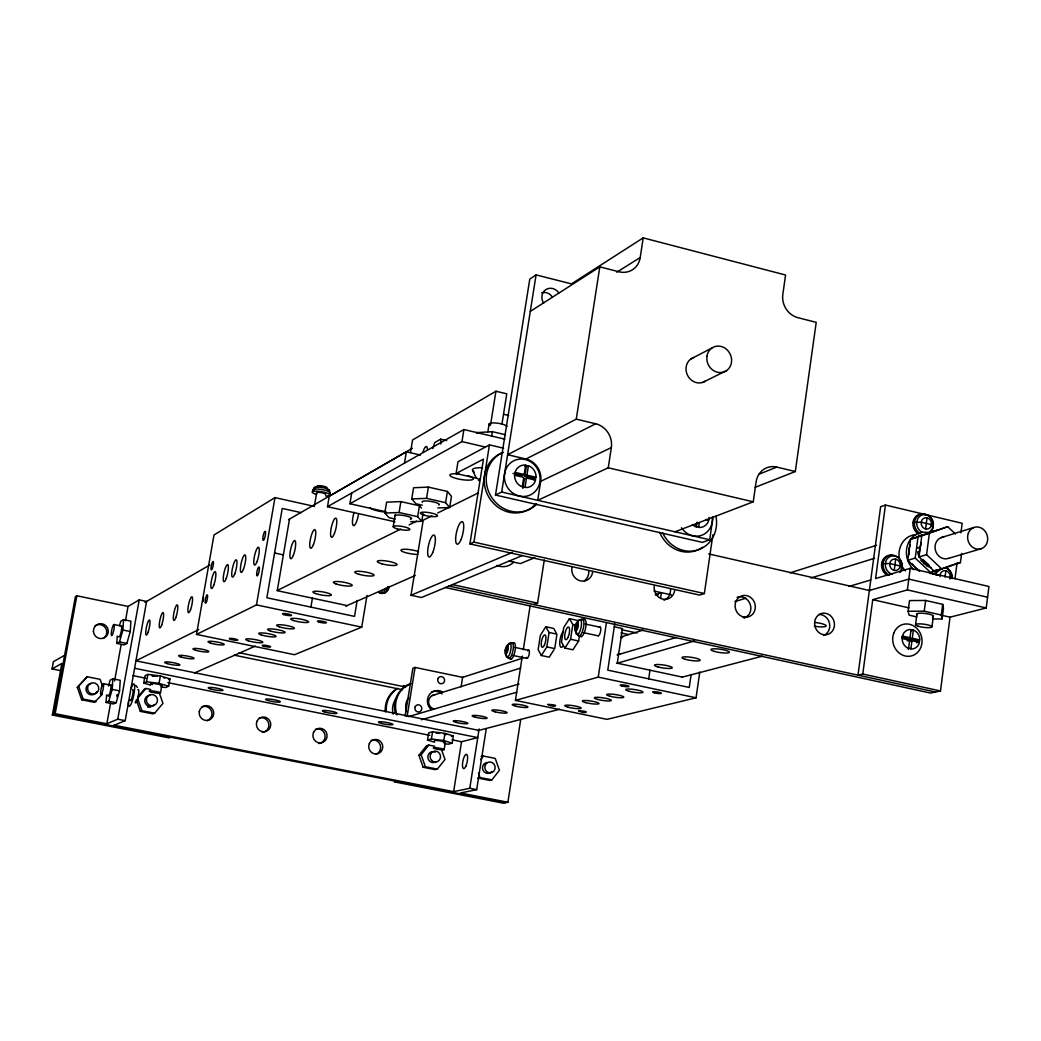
<?xml version="1.0" encoding="UTF-8"?>
<svg xmlns="http://www.w3.org/2000/svg" width="1041" height="1041" viewBox="0 0 1041 1041"><rect width="100%" height="100%" fill="white"/><g stroke="black" fill="none" stroke-linecap="round" stroke-linejoin="round"><path stroke-width="1.5" d="M911.096 629.597L909.808 638.862L912.28 638.25L919.737 639.916L917.251 640.527L916.926 643M709.116 517.364L708.335 521.528A11.204 10.215 68.9 0 1 699.994 527.514L694.698 526.291A11.204 10.215 68.9 0 1 692.382 524.638M533.825 479.745L533.864 478.287L535.998 477.246L526.941 475.151L524.82 476.192L526.291 466.81L528.412 465.756L526.941 475.151M329.789 495.503L329.372 490.858L326.353 488.177M117.243 635.999L116.774 643.39L124.113 644.886L126.859 643.429L130.255 631.536L130.88 621.165L123.528 619.655L120.782 621.204L119.52 625.641M116.774 643.39L119.494 641.92L122.89 630.013L123.528 619.655M106.572 694.946L106.091 702.48L113.456 703.937L116.176 702.714L119.572 690.86L120.222 680.293L112.831 678.823L110.125 680.137L108.446 686.032M106.091 702.48L108.771 701.257L112.168 689.389L112.831 678.823M942.144 615.4L950.03 617.183L986.217 607.957L988.95 586.499L910.237 568.295L875.585 578.536L885.449 505.054L962.17 523.285L960.934 532.797M931.981 626.708L933.413 615.673M945.033 577.169L945.853 570.806L947.154 571.301A5.752 5.088 73.1 0 1 950.238 576.063L949.873 578.952M932.45 618.966L942.092 618.94L941.311 615.036L942.691 604.353L925.644 600.462L909.522 600.579L908.116 611.249L909.105 615.166L916.796 616.897M942.092 618.94L943.471 608.308L942.691 604.353M445.431 587.54L930.485 693.046L940.491 690.977L950.03 617.183M955 578.783L957.043 562.921M955.43 533.994L947.687 526.694L921.792 535.725L918.995 556.948L934.493 571.496L960.427 562.556L961.598 553.448M885.449 505.054L880.621 506.72L857.979 675.141L862.768 674.034L872.748 599.668L907.375 589.922L910.237 568.295M941.298 568.698L930.706 572.602L915.234 558.08L918.032 536.909L947.687 526.694M908.416 649.48L909.691 640.228L902.222 638.562M925.592 528.971L927.063 517.871L928.351 518.379A5.739 5.088 71.5 0 1 931.448 523.155L931.07 526.03A5.739 5.088 71.5 0 1 925.592 528.971L924.304 528.477A5.739 5.088 71.5 0 1 921.207 523.688L921.584 520.812A5.739 5.088 71.5 0 1 927.063 517.871M910.888 648.894L911.955 640.736L919.411 642.388M912.28 638.25L913.36 630.104L910.875 630.729M915.52 624.821L916.965 613.787M942.144 569.297L926.568 554.671L929.366 533.33M908.116 611.249L924.239 611.171L925.644 600.462M894.232 570.377L895.715 559.173L897.03 559.681A5.778 5.153 72.4 0 1 900.14 564.482L899.762 567.371A5.778 5.153 72.4 0 1 894.232 570.377L892.918 569.869A5.778 5.153 72.4 0 1 889.795 565.068L890.185 562.179A5.778 5.153 72.4 0 1 895.715 559.173M919.619 571.444L907.778 560.331L910.563 539.264L936.236 530.311M755.167 487.331L795.324 471.521L816.222 322.359L797.874 317.661A19.584 17.424 64.2 0 1 782.819 294.408L785.591 275.019L643.195 237.869L571.496 283.881L536.076 274.889L529.778 279.118L495.503 495.048L702.454 542.387L709.702 539.745L712.929 517.455M675.01 531.782L753.268 501.814L756.104 481.892A19.792 17.853 68.9 0 1 776.755 467.084L795.324 471.521M698.641 527.397L699.318 522.764M691.094 674.698L689.246 687.45L607.775 670.157L614.75 623.689M503.623 448.216L489.439 444.897L457.975 461.775L456.075 473.512L483.466 459.107L469.907 543.909L699.565 595.075L704.367 593.526L712.851 534.879M522.309 656.09L515.425 700.398L607.02 719.357L696.065 697.795L699.773 672.057M648.699 678.836L649.974 670.183M660.554 598.38L661.399 592.667L655.544 594.632M695.987 526.785L696.442 523.701M696.455 526.772L697.119 522.153M515.425 700.398L598.237 677.118L606.422 622.765M577.404 620.423L569.401 618.679L563.741 627.541L561.502 642.18L564.899 648.075L572.927 649.792L578.64 640.983L579.317 636.558M525.952 459.003A18.972 17.606 64.3 0 1 540.682 481.319L537.716 500.318L608.256 467.799L611.327 447.604A20.208 18.582 64.6 0 0 595.686 423.791L576.272 419.146L507.592 454.722L525.952 459.003L595.686 423.791M530.298 311.389L599.798 266.86L618.966 271.779A20.026 18.087 59.7 0 0 640.202 257.53L643.195 237.869M541.346 655.518L546.837 646.903L549.062 632.46L545.796 626.734L540.344 635.374L538.132 649.701L541.346 655.518L549.232 657.183L553.942 649.818M564.899 648.075L570.585 639.252L572.836 624.496L569.401 618.679M523.298 649.766L530.181 605.459M533.76 604.535L537.585 603.142L544.287 559.967M396.582 781.401L394.448 781.895L503.154 803.132L507.891 802.247L520.721 719.474M576.272 419.146L599.798 266.86M451.365 792.11L469.777 788.297L479.12 728.986M522.257 486.772L523.74 477.364L514.657 475.269M513.005 473.447L522.075 475.555L524.183 474.514L525.666 465.119M522.894 488.424L524.378 479.029L526.486 478.001L535.555 480.096M507.891 802.247L460.447 792.969L476.687 789.664L486.251 728.778M525.015 487.409L526.486 478.001M501.931 424.207L506.772 393.823L495.932 391.234L412.548 440.005L410.479 452.575M445.171 743.795L448.242 744.185L452.21 743.17L453.355 735.987L444.949 733.371L432.562 731.797L428.671 732.864L427.513 740.034L434.539 742.194M461.072 686.904L462.594 677.34L522.842 658.12M134.601 668.283L477.754 737.601L461.54 741.739L453.629 791.641L114.185 725.239M495.503 495.048L501.684 492.055L536.076 274.889M427.513 740.034L431.403 738.993L432.562 731.797M487.852 431.859L489.114 423.986M490.571 424.819L495.932 391.234M469.907 543.909L473.915 542.114L489.439 444.897M491.664 436.127L492.38 431.677L505.275 434.709M452.21 743.17L443.791 740.567L444.949 733.371M444.13 749.676A5.504 0.716 9 0 0 436.257 747.75A5.504 0.716 9 0 0 435.724 748.921A5.504 0.716 9 0 0 444.13 749.676L445.405 741.699M405.105 716.13L412.887 668.179L415.06 667.437L463.141 677.444M407.135 716.325L415.06 667.437M437.819 507.943L449.66 507.514L445.6 502.673L447.422 491.456L428.385 487.11L413.576 487.748L411.742 498.938L415.997 503.792L422.295 505.21M449.66 507.514L451.456 496.362L447.422 491.456M351.715 492.979L349.919 503.727L461.97 441.592L463.909 429.543L504.859 439.172M423.023 513.577L421.761 521.32L417.649 516.7L419.432 505.783L400.876 501.606L386.601 502.152L384.806 513.044L389.113 517.676L395.242 519.043M411.742 498.938L426.55 498.353L428.385 487.11M522.569 555.478L421.436 597.521L410.987 595.27L423.232 520.175L431.924 515.868M314.512 506.42L274.98 497.598L214.004 534.97L196.502 634.424L294.551 654.711L361.734 627.137L366.992 595.426M393.199 526.668L395.242 514.267M404.494 463.141L406.367 451.794L420.512 455.073M384.806 513.044L399.08 512.523L400.876 501.606M387.942 587.462L387.434 590.585L384.806 593.058L380.329 593.318M357.167 600.514L354.526 616.389L266.873 597.781L282.228 508.437L301.226 512.653M394.942 521.762L327.486 506.694L329.255 496.245L406.367 451.794M310.908 607.124L312.417 598.185M314.538 505.21L316.659 492.809M196.502 634.424L256.463 604.899L274.98 497.598M347.33 605.628L277.244 590.676L289.489 519.264M160.366 675.96L169.956 678.849L168.642 686.227L159.052 683.351L160.366 675.96L147.861 674.386L145.024 675.726L143.71 683.078L150.568 685.121M160.47 692.955L161.849 685.199M64.62 655.323L53.377 661.686L52.05 668.908L61.835 663.468L52.349 715.037L55.173 713.684L106.846 723.794L117.75 719.188L139.221 599.902L146.599 601.438L125.206 720.658L112.636 725.876M135.916 702.61L136.423 699.76M143.71 683.078L146.547 681.79L147.861 674.386M106.846 723.794L110.567 703.182M114.575 680.983L121.172 644.496M125.467 620.709L128.043 606.435L139.221 599.902M55.173 713.684L76.852 595.777L128.043 606.435M511.105 659.2L507.396 657.3L505.887 654.177L507.592 645.576A4.424 1.34 -78 0 1 508.008 649.376L507.787 650.508A4.424 1.34 -78 0 1 506.29 653.904L505.536 654.151A4.424 1.34 -78 0 1 505.106 650.339L505.34 649.22A4.424 1.34 -78 0 1 506.837 645.836L509.596 643.26L513.642 643M581.359 636.611L577.443 634.568L575.829 631.249L577.625 622.076A4.711 1.522 -77.8 0 1 578.184 626.096L577.937 627.307A4.711 1.522 -77.8 0 1 576.272 630.937L575.426 631.223A4.711 1.522 -77.8 0 1 574.879 627.189L575.113 625.992A4.711 1.522 -77.8 0 1 576.766 622.362L579.72 619.616L583.988 619.356M920.452 546.2L921.324 542.543M940.023 576.675L940.4 573.786A5.752 5.088 73.1 0 1 945.853 570.806M316.542 494.449A9.122 1.887 9.7 0 1 312.495 491.612L314.395 487.487L318.169 485.783A4.841 1.015 9.8 0 1 322.333 485.965L323.569 486.212A4.841 1.015 9.8 0 1 327.043 487.787L326.861 488.021M432.848 448.515L434.709 442.568L440.681 439.172L446.68 440.577M899.997 572.485A10.527 9.395 72.4 0 0 901.922 567.683L902.144 564.664A9.382 8.367 72.4 0 0 897.095 556.87L894.961 556.05A9.382 8.367 72.4 0 0 885.969 560.917L885.331 565.627A9.382 8.367 72.4 0 0 890.406 573.435L892.54 574.242M929.483 532.94A10.475 9.278 71.5 0 0 933.152 526.434L933.4 523.389A9.33 8.276 71.5 0 0 928.377 515.633L926.269 514.814A9.33 8.276 71.5 0 0 917.368 519.589L916.757 524.261A9.33 8.276 71.5 0 0 921.792 532.029L922.482 532.276M329.372 490.858L329.659 490.467A7.873 1.64 9.8 0 0 324.024 487.917L322.007 487.526A7.873 1.64 9.8 0 0 315.228 487.227L314.135 487.878A7.873 1.64 9.8 0 0 315.124 488.867M477.715 778.043L489.517 780.373L491.859 779.878L499.433 770.301L495.217 758.395L483.414 756.039L481.085 756.586M480.565 759.631L483.414 756.039M434.8 746.306L428.827 745.109L426.615 745.694L418.911 755.285L423.153 767.269L435.086 769.624L437.324 769.104L445.014 759.488L441.306 749M418.911 755.285L421.111 754.725L428.827 745.109M136.462 700.398L140.34 711.38L153.027 713.879L154.654 713.215L162.969 703.378L159.091 692.408M138.063 696.572L144.309 689.22L145.922 688.491L150.672 689.441M145.922 688.491L137.581 698.329L141.953 710.704L154.654 713.215M102.525 686.227L100.092 679.318L87.249 676.754L77.307 687.359L81.705 699.786L94.536 702.324L102.369 694.217M77.307 687.359L87.249 676.754M137.893 689.663L138.427 689.519A6.832 1.301 -78.4 0 1 138.609 693.774L137.998 697.236A6.832 1.301 -78.4 0 1 136.124 702.415L135.369 702.74A6.832 1.301 -78.4 0 1 135.148 702.22M76.852 595.777L75.394 596.727L53.755 714.36L505.51 802.689M616.793 272.208L640.202 257.53M144.985 602.375L209.722 565.055M288.539 519.628L412.379 448.242M327.486 506.694L463.909 429.543M691.042 358.846L711.875 348.045M136.293 660.658L198.753 629.571M277.192 590.533L400.655 529.101M409.074 524.911L416.634 521.151M437.714 512.992L478.274 492.913M702.701 382.424L726.566 370.609M932.189 526.889L933.152 526.434M927.401 566.2L929.262 565.302L922.781 559.472L920.843 560.318L927.401 566.2L931.422 567.657M81.705 699.786L83.176 699.084L96.045 701.621M540.682 481.319L611.327 447.604M900.986 568.113L901.922 567.683M923.796 563.688L925.696 562.817M168.486 679.5L169.956 678.849M194.459 672.954L255.253 646.123M345.69 606.2L415.372 575.439M168.642 686.227L165.727 687.502L161.069 686.917M410.987 595.27L512.406 552.407M140.34 711.38L141.953 710.704M917.576 548.034L919.515 547.228L919.567 551.118L917.628 551.925L918.37 554.84M534.723 557.703L520.305 563.597L509.049 561.099M758.785 474.319L776.755 467.084M932.216 571.444L936.744 569.778M934.493 571.496L952.697 564.795M170.815 737.249L169.149 737.861L52.349 715.037M505.106 650.339L508.008 649.376M574.879 627.189L578.184 626.096M790.08 572.875L876.574 545.289M910.563 539.264L918.032 536.909M432.223 695.505L520.682 668.062M621.581 636.767L643.299 630.026M734.881 601.62L745.746 598.25M810.926 578.015L874.57 558.275M941.311 537.572L973.908 527.462M480.187 478.6L478.353 479.524A11.087 2.446 9.1 0 0 479.446 480.955M907.778 560.331L915.234 558.08M918.995 556.948L926.568 554.671M408.566 716.637L519.056 683.963M617.105 654.971L676.247 637.482M743.157 617.703L747.828 616.324M848.988 586.408L870.77 579.967M948.676 558.314L981.429 548.659M954.246 564.352L960.427 562.556M421.462 719.708L516.661 692.252M616.532 663.429L694.568 640.918M869.365 590.481L908.806 579.108L987.584 597.222M451.365 736.508L453.355 735.987M477.689 730.691L559.472 709.285M682.141 677.17L762.35 656.181M907.218 640.84L909.691 640.228M909.483 641.334L911.955 640.736M423.153 767.269L425.366 766.736L437.324 769.104M912.996 522.348L921.207 522.205L931.448 524.638L933.4 525.796L932.788 528.047A9.33 8.276 71.5 0 1 926.087 533.044M881.61 563.636L889.808 563.584L900.14 565.966L902.144 567.085L901.532 569.362A9.382 8.367 72.4 0 1 900.4 571.366M476.375 432.614L492.38 431.677M410.675 521.684L421.761 521.32M384.259 593.032L385.443 592.524A7.821 2.043 -77.8 0 0 387.942 586.434M940.023 575.192L935.56 574.801L936.171 572.537A9.33 8.276 73.1 0 1 937.29 570.546M146.547 681.79L159.052 683.351M431.403 738.993L443.791 740.567M117.75 719.188L125.206 720.658M469.777 788.297L476.687 789.664M108.771 701.257L116.176 702.714M491.859 779.878L480.044 777.549L478.457 773.073M103.332 683.677A5.712 1.028 -78.3 0 1 102.161 692.733A5.712 1.028 -78.3 0 1 100.691 691.172A5.712 1.028 -78.3 0 1 103.332 683.677L112.649 685.538M112.168 689.389L119.572 690.86M132.988 675.622L145.688 678.185M167.9 682.649L429.803 735.349M452.015 739.813L461.54 741.739M52.05 668.908L61.601 670.807M135.942 660.827L478.899 730.379M119.494 641.92L126.859 643.429M114.055 624.509A5.686 1.015 -78.1 0 1 112.909 633.462A5.686 1.015 -78.1 0 1 111.4 632.095A5.686 1.015 -78.1 0 1 114.055 624.509L121.784 626.109M239.105 652.746L405.652 687.034M122.89 630.013L130.255 631.536M234.394 655.192L402.477 689.728M512.953 655.453L526.863 658.393M256.463 604.899L361.734 627.137M598.237 677.118L696.065 697.795M546.837 646.903L554.736 648.595L556.948 634.151L549.062 632.46M682.415 677.105L617.287 663.208L622.466 628.556L614.281 626.786M514.879 647.398L528.789 650.352M570.585 639.252L578.64 640.983M274.577 552.979L283.386 554.892M621.438 629.649L636.975 633.032M585.25 624.014L600.579 627.333M620.97 632.902L628.556 634.542M572.836 624.496L576.857 625.368M583.168 632.616L598.51 635.921M545.796 626.734L553.656 628.426L556.284 633.006M452.523 584.6L537.585 603.142M862.768 674.034L940.491 690.977M448.97 586.07L935.469 692.018M654.086 591.041L671.536 594.918M902.547 636.077L910.016 637.756L907.544 638.367L901.571 637.027M909.808 638.862L917.251 640.527M473.915 542.114L704.367 593.526M320.732 486.641L317.492 486.186A4.841 1.015 9.8 0 0 318.104 486.798M399.08 512.523L417.649 516.7M349.919 503.727L385.795 511.769M708.7 553.916L870.302 590.702M426.55 498.353L445.6 502.673M924.239 611.171L941.311 615.036M872.748 599.668L909.027 607.892M501.684 492.055L709.702 539.745M907.375 589.922L986.217 607.957M456.075 473.512L477.65 478.47M515.1 472.406L524.183 474.514M524.82 476.192L533.864 478.287M705.798 519.485L708.713 520.162M608.256 467.799L753.268 501.814M461.97 441.592L485.47 447.083M504.039 414.37L508.698 415.489M937.004 574.749L932.45 573.695A9.942 2.069 7.2 0 0 929.873 573.344M889.574 575.087L888.78 574.814A10.527 9.395 72.4 0 1 883.38 562.023A10.527 9.395 72.4 0 1 893.894 555.308L896.275 556.219A10.527 9.395 72.4 0 1 901.961 564.964M894.362 556.024L895.169 556.31M945.514 567.566L946.295 567.839A10.475 9.278 73.1 0 1 951.929 576.532M926.412 515.152L923.979 514.202A10.787 9.564 71.5 0 0 913.256 521.02A10.787 9.564 71.5 0 0 918.787 534.111M524.95 466.303L526.291 466.81M945.046 567.683L947.154 568.49A9.33 8.276 73.1 0 1 952.177 576.233L952.177 578.64M419.432 505.783L421.475 508.125M135.903 685.577L137.373 687.424M475.984 477.494L472.783 470.818M421.111 754.725L425.366 766.736M78.778 686.631L83.176 699.084M329.88 493.161L329.906 493.252A8.835 1.835 9.7 0 0 323.907 489.96L321.656 489.517A8.835 1.835 9.7 0 0 314.031 489.179A8.835 1.835 9.7 0 0 313.914 491.027M440.681 439.172L440.798 444.039M422.347 502.309A8.692 1.822 9.3 0 1 431.182 501.45A8.692 1.822 9.3 0 1 438.886 505.08M385.964 512.055A10.944 2.251 9.5 0 1 370.128 507.435M476.622 432.822A11.503 3.201 -76.9 0 1 477.325 433.446M513.734 562.14A17.046 15.927 66.8 0 1 496.882 565.445M110.125 685.433A5.699 1.041 -78.3 0 1 110.932 687.815A5.699 1.041 -78.3 0 1 109.292 694.907A5.699 1.041 -78.3 0 1 107.926 694.985M117.347 694.451A5.699 1.054 -78.3 0 1 116.956 695.687M131.27 687.997A11.386 2.147 -78.4 0 1 134.679 687.099A11.386 2.147 -78.4 0 1 131.309 703.56A11.386 2.147 -78.4 0 1 128.498 701.53M132.558 689.519A5.686 1.08 -78.4 0 1 132.454 695.987A5.686 1.08 -78.4 0 1 130.099 700.138M96.722 691.679A5.686 5.595 54.7 0 1 90.151 694.62A5.686 5.595 54.7 0 1 86.039 688.569A5.686 5.595 54.7 0 1 91.192 683.547M491.625 771.511A5.452 5.14 77.9 0 1 483.089 770.405A5.452 5.14 77.9 0 1 487.136 762.533M154.523 704.549A5.647 5.53 63.4 0 1 145.35 703.352A5.647 5.53 63.4 0 1 149.826 695.245M150.542 706.865A5.634 5.517 63.4 0 1 147.679 707.06M436.114 761.622A5.478 5.205 77.1 0 1 429.426 760.919A5.478 5.205 77.1 0 1 428.775 753.905A5.478 5.205 77.1 0 1 435.242 752.188M394.994 515.789A8.445 1.731 9.4 0 1 405.821 515.907A8.445 1.731 9.4 0 1 410.349 519.238M385.326 711.836A24.463 23.266 73.8 0 1 397.688 688.348M403.414 686.292A24.463 23.266 73.8 0 1 406.419 685.876M386.341 711.523A24.49 23.292 73.8 0 1 396.114 689.597M402.958 686.318A24.49 23.292 73.8 0 1 407.473 685.538M393.16 714.165A17.931 17.046 73.8 0 1 396.478 698.108M395.515 713.749A24.711 23.475 73.7 0 1 409.907 684.015M397.05 714.972A24.737 23.488 73.7 0 1 410.961 683.664M406.497 711.563A14.21 13.507 73.7 0 1 408.749 697.665M117.516 695.219A7.599 1.392 -78.3 0 1 116.995 696.871M95.108 625.758A7.521 7.352 50.2 0 1 105.44 627.879A7.521 7.352 50.2 0 1 103.566 638.211M371.221 740.385A7.313 6.988 76 0 1 380.225 744.888A7.313 6.988 76 0 1 376.1 754.165M315.566 729.286A7.352 7.079 74.4 0 1 324.935 734.751A7.352 7.079 74.4 0 1 318.663 743.534M436.166 732.942A7.326 0.989 9 0 1 439.51 733.228M444.962 734.23A7.326 0.989 9 0 1 446.407 734.621M259.248 718.056A7.404 7.17 72.1 0 1 268.721 723.56A7.404 7.17 72.1 0 1 262.345 732.396M202.24 706.696A7.443 7.248 68.7 0 1 211.557 711.302A7.443 7.248 68.7 0 1 207.211 720.723M151.986 675.661A7.599 1.054 9.8 0 1 157.204 676.195M163.84 677.821A7.599 1.054 9.8 0 1 164.66 678.212M592.602 572.329A11.217 10.397 69.2 0 1 580.566 580.904A11.217 10.397 69.2 0 1 571.86 567.709M588.712 570.936A11.178 10.371 69.2 0 1 584.443 580.813M674.646 590.598A11.113 10.215 71.1 0 1 662.87 599.135A11.113 10.215 71.1 0 1 654.269 586.07M818.747 614.476A10.891 9.824 73.7 0 1 829.482 623.221A10.891 9.824 73.7 0 1 823.522 635.517M737.119 597.313A10.983 9.994 72.5 0 1 750.184 604.261A10.983 9.994 72.5 0 1 744.458 618.016M670.482 589.154A11.074 10.176 71.1 0 1 663.989 600.202M620.124 654.308A8.601 7.964 72.9 0 1 618.107 653.579M620.54 637.391A8.601 7.964 72.9 0 1 622.622 637.547M583.129 619.915A8.875 2.889 -77.8 0 1 585.81 626.942L585.367 629.219A8.875 2.889 -77.8 0 1 579.98 635.96M581.073 619.72A8.601 2.798 -77.8 0 1 583.663 626.539L583.233 628.738A8.601 2.798 -77.8 0 1 580.188 635.374A8.601 2.798 -77.8 0 1 577.586 634.151M575.686 631.588A7.664 2.485 -77.8 0 0 576.779 634.529L578.171 634.073A7.664 2.485 -77.8 0 0 580.891 628.165L581.268 626.201A7.664 2.485 -77.8 0 0 580.371 619.655L578.978 620.124A7.664 2.485 -77.8 0 0 577.482 622.453M655.349 594.775A4.398 0.846 8.4 0 1 658.224 594.866M510.168 644.327A8.068 2.459 -78 0 1 512.836 643.442A8.315 2.537 -78 0 1 515.126 650.196L514.709 652.33A8.315 2.537 -78 0 1 509.908 658.55M512.836 643.442A8.068 2.459 -78 0 1 513.096 649.805L512.692 651.874A8.068 2.459 -78 0 1 508.047 657.925M505.939 652.837A7.183 2.186 -78 0 0 506.824 657.235L508.047 656.832A7.183 2.186 -78 0 0 510.506 651.328L510.871 649.493A7.183 2.186 -78 0 0 510.168 643.312L508.945 643.715A7.183 2.186 -78 0 0 507.605 645.888M527.709 650.963A4.151 1.288 -78 0 1 529.362 651.549A4.151 1.288 -78 0 1 528.268 657.053A4.151 1.288 -78 0 1 526.434 657.418M599.291 627.346A4.424 1.47 -77.8 0 1 600.657 630.872A4.424 1.47 -77.8 0 1 598.028 635.661M563.324 645.758A8.562 2.746 -77.9 0 1 559.733 643.091A8.562 2.746 -77.9 0 1 563.415 631.21M815.285 622.492A10.163 1.913 7.8 0 1 826.19 625.953A10.163 1.913 7.8 0 1 814.322 626.201M917.303 614.632A8.302 1.627 7.3 0 1 925.839 613.552A8.302 1.627 7.3 0 1 932.45 616.753M931.513 529.518A10.787 9.564 71.5 0 1 930.225 531.795M920.14 533.434A10.475 9.278 71.5 0 1 914.766 520.721A10.475 9.278 71.5 0 1 925.176 514.111L927.544 515.035A10.475 9.278 71.5 0 1 933.178 523.74M887.452 575.465A10.852 9.681 72.4 0 1 881.883 562.296A10.852 9.681 72.4 0 1 892.71 555.374M905.475 570.91A21.614 19.206 72.3 0 1 900.907 563.884M899.593 559.837A21.614 19.206 72.3 0 1 916.158 534.593M913.855 569.7A21.731 19.285 72.3 0 1 907.947 543.923A21.731 19.285 72.3 0 1 928.689 532.693M940.452 569.115A21.731 19.285 72.3 0 1 933.204 574.177M919.216 570.494A19.011 16.877 72.3 0 1 912.241 563.949M908.936 554.658A19.011 16.877 72.3 0 1 910.198 545.12M915.677 537.898A19.011 16.877 72.3 0 1 923.901 534.918M948.598 558.327A11.009 9.733 72.3 0 1 935.352 549.934A11.009 9.733 72.3 0 1 943.732 537.091M431.169 709.533A10.865 10.293 73.6 0 1 442.035 691.666M431.911 691.823A10.839 10.28 73.6 0 1 442.087 693.918M434.396 709.103A7.222 6.845 73.6 0 1 434.865 694.854M434.539 740.919A5.491 0.729 9 0 1 437.832 740.593A5.491 0.729 9 0 1 444.468 741.934A5.491 0.729 9 0 1 443.479 742.714M436.452 733.293A5.491 0.742 9 0 1 438.547 733.358M443.973 734.256A5.491 0.742 9 0 1 445.054 734.556M389.36 586.512A4.815 1.262 -77.8 0 1 387.825 590.26L387.096 590.572A4.815 1.262 -77.8 0 1 386.666 589.635M385.43 588.269A8.796 2.29 -77.8 0 1 381.435 592.928M382.607 589.922A9.07 2.355 -77.8 0 1 378.911 591.548M316.789 493.083A4.554 0.95 9.7 0 1 321.214 492.614A4.554 0.95 9.7 0 1 325.469 494.527M325.508 495.945A9.122 1.887 9.7 0 0 330.075 494.8A9.122 1.887 9.7 0 0 323.608 492.12L321.279 491.664A9.122 1.887 9.7 0 0 312.495 491.612M422.997 451.872A8.406 2.212 -77.1 0 1 427.396 449.387M535.751 504.026A31.373 29.161 64.2 0 1 489.322 497.91A31.373 29.161 64.2 0 1 503.415 452.419M536.792 504.169A31.438 29.2 64.3 0 1 491.807 497.611A31.438 29.2 64.3 0 1 502.634 452.458M715.935 516.102A30.827 28.133 68.9 0 1 697.691 549.999A30.827 28.133 68.9 0 1 662.74 532.979M702.597 547.189A30.762 28.094 68.9 0 1 659.76 532.393M152.363 684.588A5.699 0.768 9.8 0 1 151.726 683.417A5.699 0.768 9.8 0 1 159.208 684.51A5.699 0.768 9.8 0 1 161.134 685.863M152.507 676.064A5.699 0.781 9.8 0 1 154.471 676.09M489.999 425.249A9.187 2.199 9.1 0 1 495.334 422.971A9.187 2.199 9.1 0 1 507.097 426.446M474.306 472.08A18.439 4.125 9.1 0 1 482.647 467.76M468.177 475.737A11.919 2.629 9.2 0 1 469.426 480.135A11.919 2.629 9.2 0 1 451.104 476.505A11.919 2.629 9.2 0 1 459.302 473.98M705.499 381.019A13.26 11.985 64.4 0 1 687.528 375.294A13.26 11.985 64.4 0 1 693.84 357.453M543.623 303.139A10.033 9.161 59.2 0 1 545.744 289.658A10.033 9.161 59.2 0 1 558.861 292.963M541.554 292.768A9.968 9.109 59.1 0 1 552.433 297.075M417.883 554.385A10.28 1.991 9.3 0 1 403.557 551.99A10.28 1.991 9.3 0 1 404.233 549.258A10.28 1.991 9.3 0 1 418.573 551.652M358.507 514.345A10.033 2.472 -77.5 0 1 353.393 525.614A10.033 2.472 -77.5 0 1 354.057 512.341M203.125 601.503A8.354 1.718 -78 0 1 203.568 597.599M121.146 626.018A5.673 1.028 -78.1 0 1 121.016 632.329A5.673 1.028 -78.1 0 1 118.687 636.637M712.408 516.948A18.608 16.968 68.9 0 1 701.556 535.334A18.608 16.968 68.9 0 1 681.465 527.748M902.235 637.287L902.209 639.825A9.824 8.757 74.6 0 0 907.505 647.97L912.046 648.972A9.824 8.757 74.6 0 0 919.112 643.598L919.75 638.654A9.824 8.757 74.6 0 0 914.466 630.521L909.938 629.506A9.824 8.757 74.6 0 0 902.859 634.88L902.235 637.287M514.696 473.798L514.605 476.726A11.438 10.605 64.3 0 0 520.916 486.264L526.421 487.539A11.438 10.605 64.3 0 0 535.152 481.476L536.037 475.789A11.438 10.605 64.3 0 0 529.752 466.264L524.261 464.989A11.438 10.605 64.3 0 0 515.516 471.026L514.696 473.798M547.969 704.458C554.306 708.257 561.372 704.627 547.969 704.458M578.666 710.808C584.782 714.581 592.16 711.029 578.666 710.808M424.234 515.204A8.692 1.796 9.3 0 0 437.493 515.855A8.692 1.796 9.3 0 0 425.027 512.185A8.692 1.796 9.3 0 0 424.234 515.204M87.535 688.83A5.699 5.608 54.8 0 0 96.358 693.163A5.699 5.608 54.8 0 0 95.551 683.377A5.699 5.608 54.8 0 0 87.535 688.83M485.275 765.07A5.465 5.153 77.9 0 0 490.493 772.877A5.465 5.153 77.9 0 0 494.176 764.367A5.465 5.153 77.9 0 0 485.275 765.07M146.443 699.071A5.66 5.543 63.5 0 0 153.808 705.486A5.66 5.543 63.5 0 0 155.499 695.909A5.66 5.543 63.5 0 0 146.443 699.071M430.558 754.178A5.491 5.218 77 0 0 435.815 762.025A5.491 5.218 77 0 0 439.562 753.476A5.491 5.218 77 0 0 430.558 754.178M397.037 528.789A8.445 1.692 9.4 0 0 409.868 529.453A8.445 1.692 9.4 0 0 397.688 525.926A8.445 1.692 9.4 0 0 397.037 528.789M93.43 631.575A7.547 7.378 50.3 0 0 105.089 637.365A7.547 7.378 50.3 0 0 104.022 624.431A7.547 7.378 50.3 0 0 93.43 631.575M381.774 723.534A7.378 1.002 9.2 0 0 392.938 724.484A7.378 1.002 9.2 0 0 382.268 721.855A7.378 1.002 9.2 0 0 381.774 723.534M369.36 743.521A7.326 7.014 75.9 0 0 376.413 753.996A7.326 7.014 75.9 0 0 381.474 742.597A7.326 7.014 75.9 0 0 369.36 743.521M210.425 688.908A7.534 1.041 9.6 0 0 222.787 690.469A7.534 1.041 9.6 0 0 213.535 687.659A7.534 1.041 9.6 0 0 210.425 688.908M257.036 721.166A7.417 7.183 72.1 0 0 264.219 731.771A7.417 7.183 72.1 0 0 269.463 720.255A7.417 7.183 72.1 0 0 257.036 721.166M199.273 711.628A7.456 7.274 68.7 0 0 208.955 720.073A7.456 7.274 68.7 0 0 211.154 707.438A7.456 7.274 68.7 0 0 199.273 711.628M324.363 711.862A7.43 1.015 9.3 0 0 336.685 713.423A7.43 1.015 9.3 0 0 327.889 710.717A7.43 1.015 9.3 0 0 324.363 711.862M313.536 732.409A7.378 7.092 74.4 0 0 320.654 742.949A7.378 7.092 74.4 0 0 325.807 731.498A7.378 7.092 74.4 0 0 313.536 732.409M267.732 700.463A7.482 1.028 9.5 0 0 280.081 702.024A7.482 1.028 9.5 0 0 271.063 699.266A7.482 1.028 9.5 0 0 267.732 700.463M815.415 619.135A10.931 9.85 73.7 0 0 825.682 634.815A10.931 9.85 73.7 0 0 832.501 618.016A10.931 9.85 73.7 0 0 815.415 619.135M735.935 601.412A11.022 10.02 72.5 0 0 746.345 617.235A11.022 10.02 72.5 0 0 753.346 600.319A11.022 10.02 72.5 0 0 735.935 601.412M568.074 637.3A6.506 2.082 -77.9 0 0 568.672 627.059A6.506 2.082 -77.9 0 0 564.716 635.739A6.506 2.082 -77.9 0 0 568.074 637.3M544.443 644.978A6.363 2.004 -77.9 0 0 545.055 634.945A6.363 2.004 -77.9 0 0 541.242 643.416A6.363 2.004 -77.9 0 0 544.443 644.978M621.958 685.993A4.424 0.716 8.5 0 0 628.933 686.513A4.424 0.716 8.5 0 0 622.856 684.887A4.424 0.716 8.5 0 0 621.958 685.993M654.386 692.825A4.411 0.703 8.4 0 0 661.36 693.358A4.411 0.703 8.4 0 0 655.349 691.745A4.411 0.703 8.4 0 0 654.386 692.825M610.117 696.26A8.653 1.353 8.5 0 0 623.715 697.301A8.653 1.353 8.5 0 0 611.822 694.152A8.653 1.353 8.5 0 0 610.117 696.26M597.794 699.474A8.549 1.327 8.6 0 0 611.223 700.528A8.549 1.327 8.6 0 0 599.434 697.405A8.549 1.327 8.6 0 0 597.794 699.474M585.745 702.623A8.458 1.301 8.6 0 0 599.004 703.677A8.458 1.301 8.6 0 0 587.306 700.593A8.458 1.301 8.6 0 0 585.745 702.623M568.139 707.229A8.328 1.262 8.7 0 0 581.151 708.27A8.328 1.262 8.7 0 0 569.596 705.251A8.328 1.262 8.7 0 0 568.139 707.229M629.089 691.289A8.796 1.405 8.5 0 0 642.961 692.343A8.796 1.405 8.5 0 0 630.924 689.129A8.796 1.405 8.5 0 0 629.089 691.289M968.403 532.992A11.243 9.916 72.3 0 0 978.891 549.18A11.243 9.916 72.3 0 0 985.658 532.016A11.243 9.916 72.3 0 0 968.403 532.992M714.321 651.393A9.421 1.666 8.2 0 0 729.377 652.434A9.421 1.666 8.2 0 0 716.755 648.868A9.421 1.666 8.2 0 0 714.321 651.393M685.485 659.343A9.2 1.588 8.3 0 0 700.125 660.371A9.2 1.588 8.3 0 0 687.711 656.91A9.2 1.588 8.3 0 0 685.485 659.343M657.951 666.93A8.979 1.509 8.4 0 0 672.187 667.958A8.979 1.509 8.4 0 0 659.981 664.6A8.979 1.509 8.4 0 0 657.951 666.93M515.633 706.162A7.899 1.171 8.8 0 0 527.878 707.138A7.899 1.171 8.8 0 0 516.778 704.276A7.899 1.171 8.8 0 0 515.633 706.162M495.139 711.81A7.755 1.132 8.9 0 0 507.11 712.786A7.755 1.132 8.9 0 0 496.167 709.988A7.755 1.132 8.9 0 0 495.139 711.81M475.425 717.249A7.599 1.093 8.9 0 0 487.123 718.212A7.599 1.093 8.9 0 0 476.349 715.479A7.599 1.093 8.9 0 0 475.425 717.249M456.452 722.467A7.456 1.054 9 0 0 467.89 723.43A7.456 1.054 9 0 0 457.272 720.762A7.456 1.054 9 0 0 456.452 722.467M893.868 632.928A16.305 14.548 74.7 0 0 909.131 656.298A16.305 14.548 74.7 0 0 919.099 631.184A16.305 14.548 74.7 0 0 893.868 632.928M465.874 766.15A7.326 2.173 -78.7 0 0 466.719 754.4A7.326 2.173 -78.7 0 0 462.516 763.873A7.326 2.173 -78.7 0 0 465.874 766.15M918.188 626.253A8.302 1.601 7.4 0 0 931.786 627.111A8.302 1.601 7.4 0 0 921.272 623.923A8.302 1.601 7.4 0 0 918.188 626.253M438.014 678.576A3.617 3.422 72.4 0 0 441.488 683.755A3.617 3.422 72.4 0 0 443.947 678.159A3.617 3.422 72.4 0 0 438.014 678.576M415.177 706.8A3.63 3.448 73.8 0 0 418.651 711.992A3.63 3.448 73.8 0 0 421.15 706.371A3.63 3.448 73.8 0 0 415.177 706.8M212.429 568.204A4.294 0.885 -77.9 0 0 213.197 561.515A4.294 0.885 -77.9 0 0 211.063 567.319A4.294 0.885 -77.9 0 0 212.429 568.204M263.412 646.097A4.294 0.664 9.6 0 0 270.491 646.968A4.294 0.664 9.6 0 0 265.299 645.29A4.294 0.664 9.6 0 0 263.412 646.097M258.298 574.151A4.593 1.015 -77.8 0 0 259.066 566.968A4.593 1.015 -77.8 0 0 256.724 573.188A4.593 1.015 -77.8 0 0 258.298 574.151M318.676 621.945A4.58 0.755 9.5 0 0 326.275 622.856A4.58 0.755 9.5 0 0 320.823 621.022A4.58 0.755 9.5 0 0 318.676 621.945M230.595 639.304A4.307 0.664 9.7 0 0 237.673 640.163A4.307 0.664 9.7 0 0 232.403 638.471A4.307 0.664 9.7 0 0 230.595 639.304M206.56 601.568A4.294 0.885 -78 0 0 207.341 594.827A4.294 0.885 -78 0 0 205.207 600.605A4.294 0.885 -78 0 0 206.56 601.568M264.453 538.535A4.58 1.002 -77.7 0 0 265.221 531.417A4.58 1.002 -77.7 0 0 262.866 537.663A4.58 1.002 -77.7 0 0 264.453 538.535M283.79 614.593A4.606 0.768 9.6 0 0 291.402 615.504A4.606 0.768 9.6 0 0 285.872 613.643A4.606 0.768 9.6 0 0 283.79 614.593M226.261 578.354A8.77 1.848 -77.9 0 0 227.784 564.651A8.77 1.848 -77.9 0 0 223.386 576.532A8.77 1.848 -77.9 0 0 226.261 578.354M234.811 573.682A8.875 1.887 -77.8 0 0 236.346 559.837A8.875 1.887 -77.8 0 0 231.87 571.86A8.875 1.887 -77.8 0 0 234.811 573.682M243.555 568.893A8.979 1.926 -77.8 0 0 245.09 554.905A8.979 1.926 -77.8 0 0 240.536 567.085A8.979 1.926 -77.8 0 0 243.555 568.893M257.062 561.515A9.135 2.004 -77.8 0 0 258.584 547.306A9.135 2.004 -77.8 0 0 253.913 559.707A9.135 2.004 -77.8 0 0 257.062 561.515M213.769 585.172A8.64 1.783 -77.9 0 0 215.305 571.691A8.64 1.783 -77.9 0 0 211.011 583.35A8.64 1.783 -77.9 0 0 213.769 585.172M261.252 634.906A8.783 1.392 9.6 0 0 275.735 636.676A8.783 1.392 9.6 0 0 265.13 633.188A8.783 1.392 9.6 0 0 261.252 634.906M270.139 630.885A8.875 1.418 9.6 0 0 284.805 632.668A8.875 1.418 9.6 0 0 274.108 629.141A8.875 1.418 9.6 0 0 270.139 630.885M279.222 626.786A8.979 1.457 9.6 0 0 294.056 628.582A8.979 1.457 9.6 0 0 283.282 624.99A8.979 1.457 9.6 0 0 279.222 626.786M293.237 620.436A9.135 1.509 9.6 0 0 308.344 622.258A9.135 1.509 9.6 0 0 297.44 618.588A9.135 1.509 9.6 0 0 293.237 620.436M248.279 640.775A8.64 1.34 9.7 0 0 262.527 642.518A8.64 1.34 9.7 0 0 252.026 639.109A8.64 1.34 9.7 0 0 248.279 640.775M504.586 473.733A18.972 17.606 64.3 0 0 528.594 495.633A18.972 17.606 64.3 0 0 533.513 463.961A18.972 17.606 64.3 0 0 504.586 473.733M151.036 691.953A5.699 0.755 9.8 0 0 160.34 693.124A5.699 0.755 9.8 0 0 153.196 691.016A5.699 0.755 9.8 0 0 151.036 691.953M460.994 539.589A11.555 3.24 -77.4 0 0 462.347 521.684A11.555 3.24 -77.4 0 0 455.724 537.468A11.555 3.24 -77.4 0 0 460.994 539.589M432.705 552.524A11.23 3.058 -77.5 0 0 434.097 535.087A11.23 3.058 -77.5 0 0 427.747 550.377A11.23 3.058 -77.5 0 0 432.705 552.524M706.93 356.295A13.494 12.154 64.4 0 0 723.729 372.027A13.494 12.154 64.4 0 0 726.956 349.685A13.494 12.154 64.4 0 0 706.93 356.295M381.865 563.793A10.02 1.887 9.4 0 0 397.037 564.664A10.02 1.887 9.4 0 0 382.554 560.592A10.02 1.887 9.4 0 0 381.865 563.793M359.314 574.385A9.785 1.796 9.4 0 0 374.07 575.27A9.785 1.796 9.4 0 0 359.861 571.327A9.785 1.796 9.4 0 0 359.314 574.385M334.473 533.33A9.785 2.355 -77.6 0 0 335.918 518.171A9.785 2.355 -77.6 0 0 330.687 531.548A9.785 2.355 -77.6 0 0 334.473 533.33M313.458 544.482A9.551 2.251 -77.6 0 0 314.916 529.661A9.551 2.251 -77.6 0 0 309.867 542.686A9.551 2.251 -77.6 0 0 313.458 544.482M293.419 555.1A9.33 2.147 -77.7 0 0 294.902 540.604A9.33 2.147 -77.7 0 0 290.023 553.292A9.33 2.147 -77.7 0 0 293.419 555.1M335.944 583.884A9.551 1.705 9.5 0 0 351.806 585.758A9.551 1.705 9.5 0 0 340.563 581.763A9.551 1.705 9.5 0 0 335.944 583.884M315.514 593.526A9.33 1.627 9.5 0 0 330.986 595.361A9.33 1.627 9.5 0 0 319.912 591.496A9.33 1.627 9.5 0 0 315.514 593.526M210.477 643.091A8.198 1.249 9.7 0 0 223.945 644.743A8.198 1.249 9.7 0 0 213.873 641.529A8.198 1.249 9.7 0 0 210.477 643.091M195.435 650.183A8.042 1.197 9.8 0 0 208.616 651.809A8.042 1.197 9.8 0 0 198.688 648.686A8.042 1.197 9.8 0 0 195.435 650.183M190.555 609.675A8.172 1.653 -78 0 0 192.064 596.844A8.172 1.653 -78 0 0 188.044 607.827A8.172 1.653 -78 0 0 190.555 609.675M175.838 617.482A8.016 1.588 -78 0 0 177.334 604.899A8.016 1.588 -78 0 0 173.444 615.647A8.016 1.588 -78 0 0 175.838 617.482M161.693 624.977A7.86 1.522 -78.1 0 0 163.19 612.629A7.86 1.522 -78.1 0 0 159.403 623.143A7.86 1.522 -78.1 0 0 161.693 624.977M148.095 632.199A7.703 1.457 -78.1 0 0 149.592 620.072A7.703 1.457 -78.1 0 0 145.909 630.365A7.703 1.457 -78.1 0 0 148.095 632.199M180.978 657.014A7.886 1.158 9.8 0 0 193.886 658.602A7.886 1.158 9.8 0 0 184.114 655.57A7.886 1.158 9.8 0 0 180.978 657.014M167.081 663.559A7.742 1.106 9.8 0 0 179.729 665.134A7.742 1.106 9.8 0 0 170.099 662.18A7.742 1.106 9.8 0 0 167.081 663.559"/></g></svg>
